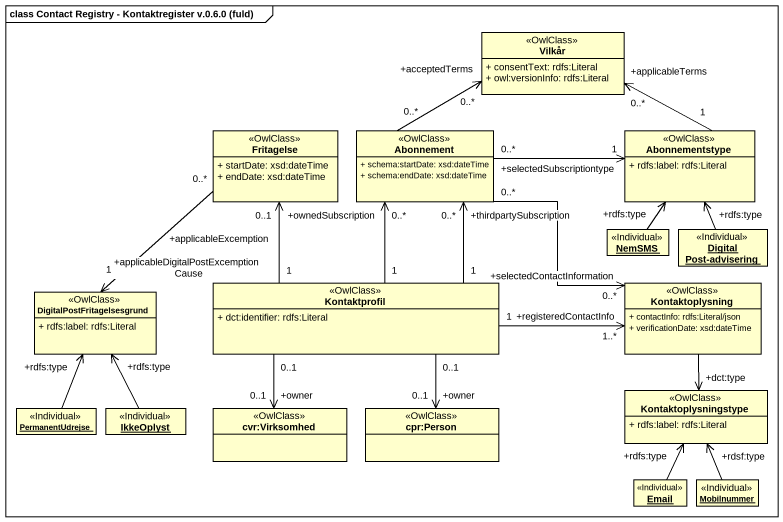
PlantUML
@startuml
mainframe class Contact Registry - Kontaktregister v.0.6.0 (fuld)
hide circle
hide empty members
skinparam classAttributeIconSize 0
class Vilkår <<OwlClass>> {
  + consentText: rdfs:Literal
  + owl:versionInfo: rdfs:Literal
}
class Fritagelse <<OwlClass>> {
  + startDate: xsd:dateTime
  + endDate: xsd:dateTime
}
class Abonnement <<OwlClass>> {
  + schema:startDate: xsd:dateTime
  + schema:endDate: xsd:dateTime
}
class Abonnementstype <<OwlClass>> {
  + rdfs:label: rdfs:Literal
}
object NemSMS <<Individual>>
object "Digital Post-advisering" as Digital_Post_advisering <<Individual>>
class Kontaktprofil <<OwlClass>> {
  + dct:identifier: rdfs:Literal
}
class Kontaktoplysning <<OwlClass>> {
  + contactInfo: rdfs:Literal/json
  + verificationDate: xsd:dateTime
}
class DigitalPostFritagelsesgrund <<OwlClass>> {
  + rdfs:label: rdfs:Literal
}
class Kontaktoplysningstype <<OwlClass>> {
  + rdfs:label: rdfs:Literal
}
object PermanentUdrejse <<Individual>>
object IkkeOplyst <<Individual>>
class "cvr:Virksomhed" as cvr_Virksomhed <<OwlClass>>
class "cpr:Person" as cpr_Person <<OwlClass>>
object Email <<Individual>>
object Mobilnummer <<Individual>>
Fritagelse "0..*" --> "+applicableDigitalPostExcemptionCause\n1" DigitalPostFritagelsesgrund
Abonnement "0..*" -up-> "+acceptedTerms\n0..*" Vilkår
Abonnement "0..*" -right-> "+selectedSubscriptiontype\n1" Abonnementstype
Abonnement "0..*" -right-> "+selectedContactInformation\n0..*" Kontaktoplysning
Abonnementstype "1" -up-> "+applicableTerms\n0..*" Vilkår
NemSMS -up-> "+rdfs:type" Abonnementstype
Digital_Post_advisering -up-> "+rdfs:type" Abonnementstype
Kontaktprofil "1" -up-> "+applicableExcemption\n0..1" Fritagelse
Kontaktprofil "1" -up-> "+ownedSubscription\n0..*" Abonnement
Kontaktprofil "1" -up-> "+thirdpartySubscription\n0..*" Abonnement
Kontaktprofil "1" -right-> "+registeredContactInfo\n1..*" Kontaktoplysning
Kontaktprofil "0..1" --> "+owner\n0..1" cvr_Virksomhed
Kontaktprofil "0..1" --> "+owner\n0..1" cpr_Person
Kontaktoplysning --> "+dct:type" Kontaktoplysningstype
PermanentUdrejse -up-> "+rdfs:type" DigitalPostFritagelsesgrund
IkkeOplyst -up-> "+rdfs:type" DigitalPostFritagelsesgrund
Email -up-> "+rdfs:type" Kontaktoplysningstype
Mobilnummer -up-> "+rdsf:type" Kontaktoplysningstype
@enduml
